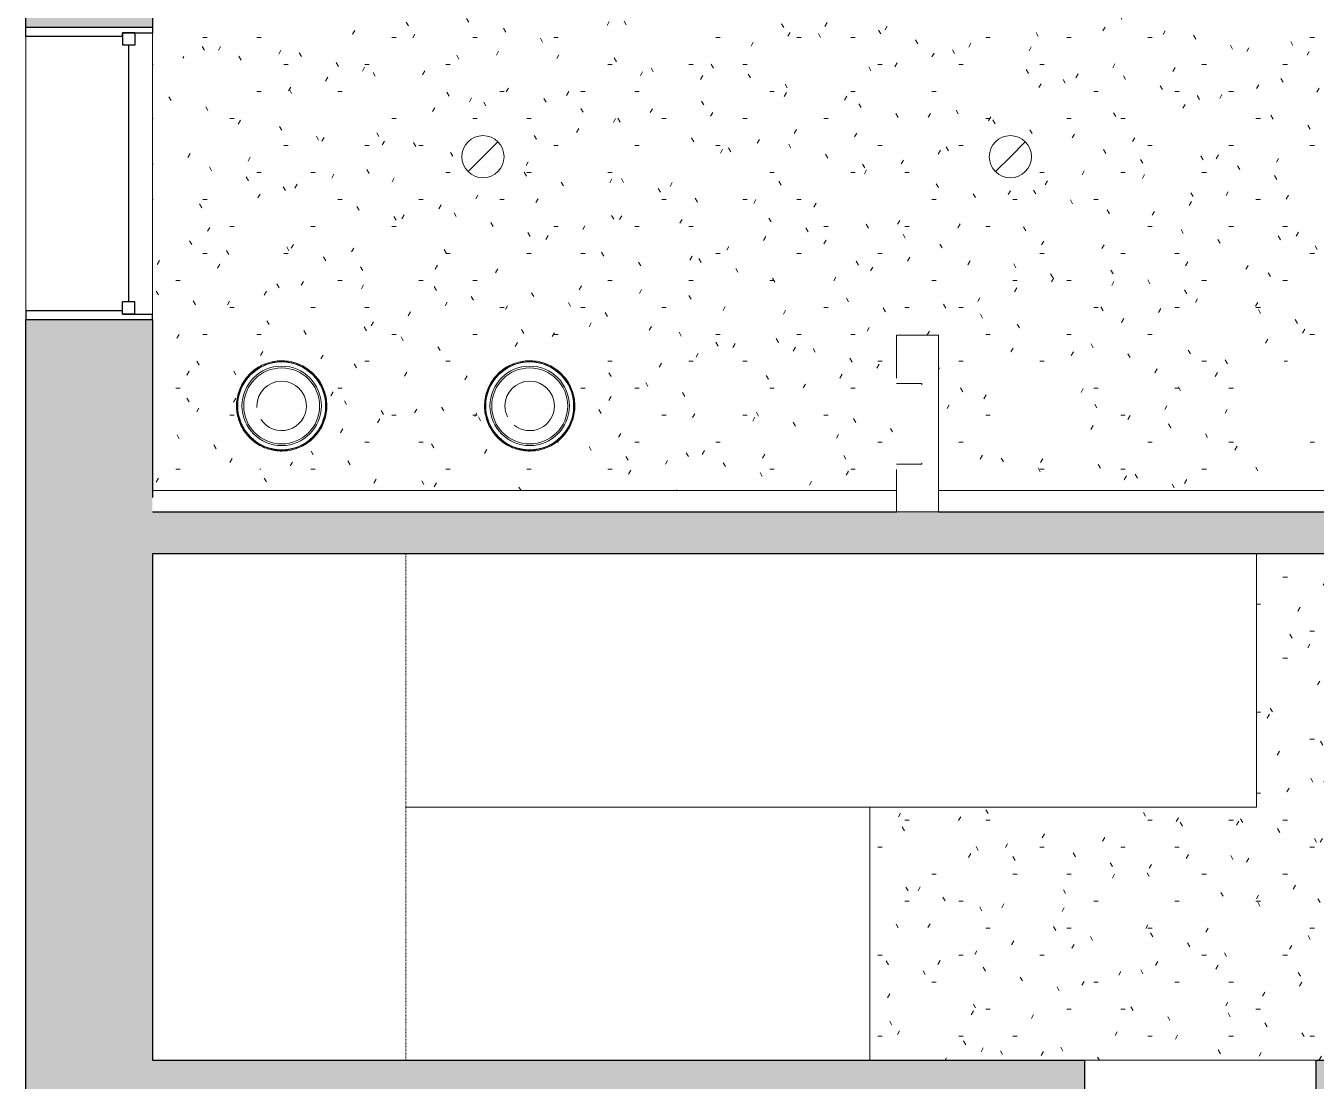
# Model space of a CAD drawing. Header units: inches. Extents: x -1041 to 1507, y -3558 to 870.
# Drawn here: x -1035.1 to -851.6, y -1112.3 to -962.2 of the extents above; entities that cross this region are included whole.
import ezdxf

# ---------------------------------------------------------------- set-up
doc = ezdxf.new("R2010")
doc.units = ezdxf.units.IN
doc.header["$MEASUREMENT"] = 0
doc.linetypes.add('Overhead 1_16_', pattern=[0.101562, 0.0625, -0.039062])
for name, color, linetype, lineweight in [('A-CLNG', 13, 'Continuous', 18), ('A-CLNG-PATT', 13, 'Continuous', 18), ('A-GLAZ', 151, 'Continuous', 18), ('A-WALL', 113, 'Continuous', 18), ('A-WALL-PATT', 111, 'Continuous', 18), ('E-LITE-EQPM', 33, 'Continuous', 9), ('S-STRS-MBND', 31, 'Continuous', 18)]:
    doc.layers.add(name, color=color, linetype=linetype, lineweight=lineweight)
pattern_1 = [(0, (0, 0), (15.36, 3.84), [0.634, -10.886, 0.634, -10.886, -61.44]), (0, (0, 0), (15.36, 3.84), [-23.04, 0.634, -22.406, 0.634, -10.886, -26.88]), (0, (0, 0), (15.36, 3.84), [-57.6, 0.634, -7.046, 0.634, -18.566]), (120, (5.76, 1.92), (-11.005538, 11.38215), [0.634, -10.886, 0.634, -10.886, -61.44]), (120, (5.76, 1.92), (-11.005538, 11.38215), [-23.04, 0.634, -22.406, 0.634, -10.886, -26.88]), (120, (5.76, 1.92), (-11.005538, 11.38215), [-57.6, 0.634, -7.046, 0.634, -18.566]), (240, (7.68, 9.6), (-4.354462, -15.22215), [0.634, -10.886, 0.634, -10.886, -61.44]), (240, (7.68, 9.6), (-4.354462, -15.22215), [-23.04, 0.634, -22.406, 0.634, -10.886, -26.88]), (240, (7.68, 9.6), (-4.354462, -15.22215), [-57.6, 0.634, -7.046, 0.634, -18.566])]

# ---------------------------------------------------------------- blocks, each defined once
blk = doc.blocks.new('Double Hung - medium 5ft 3_51_2_-8222797-1st Floor RCP')
at = {"layer": 'A-GLAZ', "color": 8, "lineweight": 30}
for p, q in [((-19.5, 9), (-20.75, 9)), ((-19.5, 9), (-19.5, -4.75)), ((19.5, 9), (20.75, 9)), ((19.5, -4.75), (19.5, 9)), ((-20, -4.75), (-18.25, -4.75)), ((-20, -6.5), (-20, -4.75)), ((-20, -4.75), (-19.5, -4.75)), ((-20, -4.75), (-20, -9)), ((-18.25, -6.5), (-18.25, -4.75)), ((18.25, -6.5), (18.25, -4.75)), ((20, -4.75), (18.25, -4.75)), ((19.5, -4.75), (20, -4.75)), ((20, -6.5), (20, -4.75)), ((20, -4.75), (20, -9)), ((-20, -6.5), (-18.25, -6.5)), ((-18.25, -5.625), (18.25, -5.625)), ((20, -6.5), (18.25, -6.5)), ((-20.75, -9), (-20, -9)), ((20.75, -9), (20, -9))]:
    blk.add_line(p, q, dxfattribs=at)
blk = doc.blocks.new('L-Pendant Allea - L-Pendant Allea 2-7175627-1st Floor RCP')
at = {"layer": 'E-LITE-EQPM', "flags": 128}
for points in [[(-6.42, 0), (-6.41, 0.26), (-6.4, 0.51), (-6.37, 0.77), (-6.34, 1.02), (-6.29, 1.28), (-6.24, 1.53), (-6.17, 1.77), (-6.09, 2.02), (-6.01, 2.26), (-5.91, 2.5), (-5.81, 2.73), (-5.69, 2.96), (-5.57, 3.19), (-5.44, 3.41), (-5.3, 3.63), (-5.15, 3.83), (-4.99, 4.04), (-4.83, 4.23), (-4.65, 4.42), (-4.47, 4.61), (-4.29, 4.78), (-4.09, 4.95), (-3.89, 5.11), (-3.68, 5.26), (-3.47, 5.4), (-3.25, 5.54), (-3.03, 5.66), (-2.8, 5.78), (-2.56, 5.89), (-2.33, 5.98), (-2.09, 6.07), (-1.84, 6.15), (-1.59, 6.22), (-1.34, 6.28), (-1.09, 6.33), (-0.84, 6.37), (-0.58, 6.39), (-0.33, 6.41), (-0.07, 6.42), (0.19, 6.42), (0.44, 6.4), (0.7, 6.38), (0.95, 6.35), (1.21, 6.31), (1.46, 6.25), (1.71, 6.19), (1.95, 6.12), (2.2, 6.03), (2.44, 5.94), (2.67, 5.84), (2.9, 5.73), (3.13, 5.61), (3.35, 5.48), (3.57, 5.34), (3.78, 5.19), (3.98, 5.04), (4.18, 4.87), (4.37, 4.7), (4.56, 4.52), (4.73, 4.34), (4.9, 4.14), (5.07, 3.94), (5.22, 3.74), (5.36, 3.53), (5.5, 3.31), (5.63, 3.09), (5.75, 2.86), (5.86, 2.63), (5.96, 2.39), (6.05, 2.15), (6.13, 1.91), (6.2, 1.66), (6.26, 1.41), (6.31, 1.16), (6.36, 0.91), (6.39, 0.65), (6.41, 0.4), (6.42, 0.14), (6.42, 0)], [(-6.3, 0), (-6.29, 0.25), (-6.27, 0.5), (-6.25, 0.75), (-6.21, 1), (-6.17, 1.25), (-6.11, 1.5), (-6.05, 1.74), (-5.98, 1.98), (-5.89, 2.22), (-5.8, 2.45), (-5.7, 2.68), (-5.58, 2.91), (-5.46, 3.13), (-5.33, 3.34), (-5.2, 3.55), (-5.05, 3.76), (-4.89, 3.96), (-4.73, 4.15), (-4.56, 4.34), (-4.39, 4.52), (-4.2, 4.69), (-4.01, 4.85), (-3.81, 5.01), (-3.61, 5.16), (-3.4, 5.3), (-3.19, 5.43), (-2.97, 5.55), (-2.74, 5.67), (-2.51, 5.77), (-2.28, 5.87), (-2.04, 5.95), (-1.8, 6.03), (-1.56, 6.1), (-1.32, 6.16), (-1.07, 6.2), (-0.82, 6.24), (-0.57, 6.27), (-0.32, 6.29), (-0.07, 6.29), (0.18, 6.29), (0.44, 6.28), (0.69, 6.26), (0.94, 6.23), (1.18, 6.18), (1.43, 6.13), (1.67, 6.07), (1.92, 6), (2.15, 5.92), (2.39, 5.82), (2.62, 5.72), (2.85, 5.61), (3.07, 5.5), (3.29, 5.37), (3.5, 5.23), (3.7, 5.09), (3.91, 4.94), (4.1, 4.78), (4.29, 4.61), (4.47, 4.43), (4.64, 4.25), (4.81, 4.06), (4.97, 3.87), (5.12, 3.67), (5.26, 3.46), (5.39, 3.25), (5.52, 3.03), (5.64, 2.8), (5.74, 2.58), (5.84, 2.34), (5.93, 2.11), (6.01, 1.87), (6.08, 1.63), (6.14, 1.38), (6.19, 1.14), (6.23, 0.89), (6.26, 0.64), (6.28, 0.39), (6.29, 0.14), (6.3, 0)], [(6.42, 0), (6.41, -0.26), (6.4, -0.51), (6.37, -0.77), (6.34, -1.02), (6.29, -1.28), (6.24, -1.53), (6.17, -1.77), (6.09, -2.02), (6.01, -2.26), (5.91, -2.5), (5.81, -2.73), (5.69, -2.96), (5.57, -3.19), (5.44, -3.41), (5.3, -3.63), (5.15, -3.83), (4.99, -4.04), (4.83, -4.23), (4.65, -4.42), (4.47, -4.61), (4.29, -4.78), (4.09, -4.95), (3.89, -5.11), (3.68, -5.26), (3.47, -5.4), (3.25, -5.54), (3.03, -5.66), (2.8, -5.78), (2.56, -5.89), (2.33, -5.98), (2.09, -6.07), (1.84, -6.15), (1.59, -6.22), (1.34, -6.28), (1.09, -6.33), (0.84, -6.37), (0.58, -6.39), (0.33, -6.41), (0.07, -6.42), (-0.19, -6.42), (-0.44, -6.4), (-0.7, -6.38), (-0.95, -6.35), (-1.21, -6.31), (-1.46, -6.25), (-1.71, -6.19), (-1.95, -6.12), (-2.2, -6.03), (-2.44, -5.94), (-2.67, -5.84), (-2.9, -5.73), (-3.13, -5.61), (-3.35, -5.48), (-3.57, -5.34), (-3.78, -5.19), (-3.98, -5.04), (-4.18, -4.87), (-4.37, -4.7), (-4.56, -4.52), (-4.73, -4.34), (-4.9, -4.14), (-5.07, -3.94), (-5.22, -3.74), (-5.36, -3.53), (-5.5, -3.31), (-5.63, -3.09), (-5.75, -2.86), (-5.86, -2.63), (-5.96, -2.39), (-6.05, -2.15), (-6.13, -1.91), (-6.2, -1.66), (-6.26, -1.41), (-6.31, -1.16), (-6.36, -0.91), (-6.39, -0.65), (-6.41, -0.4), (-6.42, -0.14), (-6.42, 0)], [(6.3, 0), (6.29, -0.25), (6.27, -0.5), (6.25, -0.75), (6.21, -1), (6.17, -1.25), (6.11, -1.5), (6.05, -1.74), (5.98, -1.98), (5.89, -2.22), (5.8, -2.45), (5.7, -2.68), (5.58, -2.91), (5.46, -3.13), (5.33, -3.34), (5.2, -3.55), (5.05, -3.76), (4.89, -3.96), (4.73, -4.15), (4.56, -4.34), (4.39, -4.52), (4.2, -4.69), (4.01, -4.85), (3.81, -5.01), (3.61, -5.16), (3.4, -5.3), (3.19, -5.43), (2.97, -5.55), (2.74, -5.67), (2.51, -5.77), (2.28, -5.87), (2.04, -5.95), (1.8, -6.03), (1.56, -6.1), (1.32, -6.16), (1.07, -6.2), (0.82, -6.24), (0.57, -6.27), (0.32, -6.29), (0.07, -6.29), (-0.18, -6.29), (-0.44, -6.28), (-0.69, -6.26), (-0.94, -6.23), (-1.18, -6.18), (-1.43, -6.13), (-1.67, -6.07), (-1.92, -6), (-2.15, -5.92), (-2.39, -5.82), (-2.62, -5.72), (-2.85, -5.61), (-3.07, -5.5), (-3.29, -5.37), (-3.5, -5.23), (-3.7, -5.09), (-3.91, -4.94), (-4.1, -4.78), (-4.29, -4.61), (-4.47, -4.43), (-4.64, -4.25), (-4.81, -4.06), (-4.97, -3.87), (-5.12, -3.67), (-5.26, -3.46), (-5.39, -3.25), (-5.52, -3.03), (-5.64, -2.8), (-5.74, -2.58), (-5.84, -2.34), (-5.93, -2.11), (-6.01, -1.87), (-6.08, -1.63), (-6.14, -1.38), (-6.19, -1.14), (-6.23, -0.89), (-6.26, -0.64), (-6.28, -0.39), (-6.29, -0.14), (-6.3, 0)]]:
    blk.add_lwpolyline(points, dxfattribs=at)
at = {"layer": 'E-LITE-EQPM'}
for radius, start, end in [(6.25, 360, 180), (5.65, 360, 180), (5.4, 360, 180), (3.52, 0, 180), (6.25, 180, 360), (5.65, 180, 360), (5.4, 180, 360), (3.52, 180, 206.3721), (3.52, 231.038, 0)]:
    blk.add_arc((0, 0), radius, start, end, dxfattribs=at)
blk = doc.blocks.new('L-Pendant Allea - L-Pendant Allea 2-V5-1st Floor RCP')
at = {"layer": 'E-LITE-EQPM', "flags": 128}
for points in [[(-6.42, 0), (-6.41, 0.26), (-6.4, 0.51), (-6.37, 0.77), (-6.34, 1.02), (-6.29, 1.28), (-6.24, 1.53), (-6.17, 1.77), (-6.09, 2.02), (-6.01, 2.26), (-5.91, 2.5), (-5.81, 2.73), (-5.69, 2.96), (-5.57, 3.19), (-5.44, 3.41), (-5.3, 3.63), (-5.15, 3.83), (-4.99, 4.04), (-4.83, 4.23), (-4.65, 4.42), (-4.47, 4.61), (-4.29, 4.78), (-4.09, 4.95), (-3.89, 5.11), (-3.68, 5.26), (-3.47, 5.4), (-3.25, 5.54), (-3.03, 5.66), (-2.8, 5.78), (-2.56, 5.89), (-2.33, 5.98), (-2.09, 6.07), (-1.84, 6.15), (-1.59, 6.22), (-1.34, 6.28), (-1.09, 6.33), (-0.84, 6.37), (-0.58, 6.39), (-0.33, 6.41), (-0.07, 6.42), (0.19, 6.42), (0.44, 6.4), (0.7, 6.38), (0.95, 6.35), (1.21, 6.31), (1.46, 6.25), (1.71, 6.19), (1.95, 6.12), (2.2, 6.03), (2.44, 5.94), (2.67, 5.84), (2.9, 5.73), (3.13, 5.61), (3.35, 5.48), (3.57, 5.34), (3.78, 5.19), (3.98, 5.04), (4.18, 4.87), (4.37, 4.7), (4.56, 4.52), (4.73, 4.34), (4.9, 4.14), (5.07, 3.94), (5.22, 3.74), (5.36, 3.53), (5.5, 3.31), (5.63, 3.09), (5.75, 2.86), (5.86, 2.63), (5.96, 2.39), (6.05, 2.15), (6.13, 1.91), (6.2, 1.66), (6.26, 1.41), (6.31, 1.16), (6.36, 0.91), (6.39, 0.65), (6.41, 0.4), (6.42, 0.14), (6.42, 0)], [(-6.3, 0), (-6.29, 0.25), (-6.27, 0.5), (-6.25, 0.75), (-6.21, 1), (-6.17, 1.25), (-6.11, 1.5), (-6.05, 1.74), (-5.98, 1.98), (-5.89, 2.22), (-5.8, 2.45), (-5.7, 2.68), (-5.58, 2.91), (-5.46, 3.13), (-5.33, 3.34), (-5.2, 3.55), (-5.05, 3.76), (-4.89, 3.96), (-4.73, 4.15), (-4.56, 4.34), (-4.39, 4.52), (-4.2, 4.69), (-4.01, 4.85), (-3.81, 5.01), (-3.61, 5.16), (-3.4, 5.3), (-3.19, 5.43), (-2.97, 5.55), (-2.74, 5.67), (-2.51, 5.77), (-2.28, 5.87), (-2.04, 5.95), (-1.8, 6.03), (-1.56, 6.1), (-1.32, 6.16), (-1.07, 6.2), (-0.82, 6.24), (-0.57, 6.27), (-0.32, 6.29), (-0.07, 6.29), (0.18, 6.29), (0.44, 6.28), (0.69, 6.26), (0.94, 6.23), (1.18, 6.18), (1.43, 6.13), (1.67, 6.07), (1.92, 6), (2.15, 5.92), (2.39, 5.82), (2.62, 5.72), (2.85, 5.61), (3.07, 5.5), (3.29, 5.37), (3.5, 5.23), (3.7, 5.09), (3.91, 4.94), (4.1, 4.78), (4.29, 4.61), (4.47, 4.43), (4.64, 4.25), (4.81, 4.06), (4.97, 3.87), (5.12, 3.67), (5.26, 3.46), (5.39, 3.25), (5.52, 3.03), (5.64, 2.8), (5.74, 2.58), (5.84, 2.34), (5.93, 2.11), (6.01, 1.87), (6.08, 1.63), (6.14, 1.38), (6.19, 1.14), (6.23, 0.89), (6.26, 0.64), (6.28, 0.39), (6.29, 0.14), (6.3, 0)], [(6.42, 0), (6.41, -0.26), (6.4, -0.51), (6.37, -0.77), (6.34, -1.02), (6.29, -1.28), (6.24, -1.53), (6.17, -1.77), (6.09, -2.02), (6.01, -2.26), (5.91, -2.5), (5.81, -2.73), (5.69, -2.96), (5.57, -3.19), (5.44, -3.41), (5.3, -3.63), (5.15, -3.83), (4.99, -4.04), (4.83, -4.23), (4.65, -4.42), (4.47, -4.61), (4.29, -4.78), (4.09, -4.95), (3.89, -5.11), (3.68, -5.26), (3.47, -5.4), (3.25, -5.54), (3.03, -5.66), (2.8, -5.78), (2.56, -5.89), (2.33, -5.98), (2.09, -6.07), (1.84, -6.15), (1.59, -6.22), (1.34, -6.28), (1.09, -6.33), (0.84, -6.37), (0.58, -6.39), (0.33, -6.41), (0.07, -6.42), (-0.19, -6.42), (-0.44, -6.4), (-0.7, -6.38), (-0.95, -6.35), (-1.21, -6.31), (-1.46, -6.25), (-1.71, -6.19), (-1.95, -6.12), (-2.2, -6.03), (-2.44, -5.94), (-2.67, -5.84), (-2.9, -5.73), (-3.13, -5.61), (-3.35, -5.48), (-3.57, -5.34), (-3.78, -5.19), (-3.98, -5.04), (-4.18, -4.87), (-4.37, -4.7), (-4.56, -4.52), (-4.73, -4.34), (-4.9, -4.14), (-5.07, -3.94), (-5.22, -3.74), (-5.36, -3.53), (-5.5, -3.31), (-5.63, -3.09), (-5.75, -2.86), (-5.86, -2.63), (-5.96, -2.39), (-6.05, -2.15), (-6.13, -1.91), (-6.2, -1.66), (-6.26, -1.41), (-6.31, -1.16), (-6.36, -0.91), (-6.39, -0.65), (-6.41, -0.4), (-6.42, -0.14), (-6.42, 0)], [(6.3, 0), (6.29, -0.25), (6.27, -0.5), (6.25, -0.75), (6.21, -1), (6.17, -1.25), (6.11, -1.5), (6.05, -1.74), (5.98, -1.98), (5.89, -2.22), (5.8, -2.45), (5.7, -2.68), (5.58, -2.91), (5.46, -3.13), (5.33, -3.34), (5.2, -3.55), (5.05, -3.76), (4.89, -3.96), (4.73, -4.15), (4.56, -4.34), (4.39, -4.52), (4.2, -4.69), (4.01, -4.85), (3.81, -5.01), (3.61, -5.16), (3.4, -5.3), (3.19, -5.43), (2.97, -5.55), (2.74, -5.67), (2.51, -5.77), (2.28, -5.87), (2.04, -5.95), (1.8, -6.03), (1.56, -6.1), (1.32, -6.16), (1.07, -6.2), (0.82, -6.24), (0.57, -6.27), (0.32, -6.29), (0.07, -6.29), (-0.18, -6.29), (-0.44, -6.28), (-0.69, -6.26), (-0.94, -6.23), (-1.18, -6.18), (-1.43, -6.13), (-1.67, -6.07), (-1.92, -6), (-2.15, -5.92), (-2.39, -5.82), (-2.62, -5.72), (-2.85, -5.61), (-3.07, -5.5), (-3.29, -5.37), (-3.5, -5.23), (-3.7, -5.09), (-3.91, -4.94), (-4.1, -4.78), (-4.29, -4.61), (-4.47, -4.43), (-4.64, -4.25), (-4.81, -4.06), (-4.97, -3.87), (-5.12, -3.67), (-5.26, -3.46), (-5.39, -3.25), (-5.52, -3.03), (-5.64, -2.8), (-5.74, -2.58), (-5.84, -2.34), (-5.93, -2.11), (-6.01, -1.87), (-6.08, -1.63), (-6.14, -1.38), (-6.19, -1.14), (-6.23, -0.89), (-6.26, -0.64), (-6.28, -0.39), (-6.29, -0.14), (-6.3, 0)]]:
    blk.add_lwpolyline(points, dxfattribs=at)
at = {"layer": 'E-LITE-EQPM'}
for radius, start, end in [(6.25, 360, 180), (5.65, 360, 180), (5.4, 360, 180), (3.52, 0, 180), (6.25, 180, 360), (5.65, 180, 360), (5.4, 180, 360), (3.52, 180, 183.5588), (3.52, 212.9423, 0)]:
    blk.add_arc((0, 0), radius, start, end, dxfattribs=at)
blk = doc.blocks.new('L-Recessed Circular - Downlight - 6_ JANITOR-7357250-1st Floor RCP')
at = {"layer": 'E-LITE-EQPM'}
for q in [(2.12, 2.12), (-2.12, -2.12)]:
    blk.add_line((0, 0), q, dxfattribs=at)
for start, end in [(360, 180), (180, 360)]:
    blk.add_arc((0, 0), 3, start, end, dxfattribs=at)

msp = doc.modelspace()

# ---------------------------------------------------------------- hatches: boundary and pattern name
at = {"layer": 'A-CLNG-PATT'}
h = msp.add_hatch(dxfattribs=at)
h.set_pattern_fill('FP_3', color=256, style=0, pattern_type=2)
h.set_pattern_definition(pattern_1)
h.paths.add_polyline_path([(-772.04, -1031.3), (-772.04, -959.72), (-778.04, -959.72), (-778.04, -954.4), (-778.61, -954.4), (-778.61, -943.9), (-778.73, -943.88), (-778.73, -942.9), (-778.61, -942.9), (-778.61, -941.4), (-778.04, -941.4), (-778.04, -937.05), (-779.04, -937.05), (-779.04, -900.3), (-778.04, -900.3), (-778.04, -885.68), (-780.31, -885.68), (-780.31, -887.68), (-830.81, -887.68), (-830.81, -885.68), (-832.63, -885.68), (-832.63, -946.9), (-837.88, -946.9), (-837.88, -945.9), (-833.63, -945.9), (-833.63, -885.68), (-848.17, -885.68), (-848.17, -888.05), (-863.17, -888.05), (-863.17, -885.68), (-871.48, -885.68), (-871.48, -945.9), (-868.38, -945.9), (-868.38, -946.9), (-878.73, -946.9), (-878.73, -945.9), (-872.48, -945.9), (-872.48, -885.68), (-887.77, -885.68), (-887.77, -888.05), (-902.77, -888.05), (-902.77, -885.68), (-913.46, -885.68), (-913.46, -945.9), (-909.23, -945.9), (-909.23, -946.9), (-919.94, -946.9), (-919.94, -945.9), (-914.46, -945.9), (-914.46, -885.68), (-929.77, -885.68), (-929.77, -888.05), (-944.77, -888.05), (-944.77, -885.68), (-956.06, -885.68), (-956.06, -945.9), (-950.44, -945.9), (-950.44, -946.9), (-977.87, -946.9), (-977.87, -945.9), (-957.06, -945.9), (-957.06, -885.68), (-989.04, -885.68), (-989.04, -888.05), (-1004.04, -888.05), (-1004.04, -885.68), (-1017.06, -885.68), (-1017.06, -923.73), (-1016.81, -923.73), (-1016.81, -924.95), (-1014.6, -924.96), (-1014.37, -925.08), (-1014.34, -925.1), (-1014.21, -925.29), (-1014.2, -925.28), (-1014.13, -925.38), (-1014.06, -925.68), (-1014.16, -926.03), (-1014.34, -926.26), (-1014.78, -926.42), (-1015.19, -926.42), (-1015.96, -926.41), (-1016.06, -926.41), (-1016.81, -926.41), (-1016.81, -927.63), (-1017.06, -927.63), (-1017.06, -945.9), (-1014.37, -945.9), (-1014.37, -946.9), (-1017.06, -946.9), (-1017.06, -1028.3), (-911.26, -1028.3), (-911.26, -1025.3), (-911.82, -1025.3), (-911.82, -1012.3), (-911.26, -1012.3), (-911.26, -1006.2), (-905.26, -1006.2), (-905.26, -1028.3), (-841.42, -1028.3), (-841.42, -1006.2), (-835.42, -1006.2), (-835.42, -1029.3), (-815.04, -1029.3), (-815.04, -1031.3), (-775.04, -1031.3), (-775.04, -1029.3), (-772.06, -1029.3), (-772.06, -1031.3)], flags=0)
h.paths.add_polyline_path([(-1002.06, -1025.82), (-1002.39, -1025.76), (-1002.63, -1025.64), (-1002.82, -1025.46), (-1002.96, -1025.26), (-1003.05, -1025.04), (-1003.08, -1024.8), (-1003.04, -1024.54), (-1002.91, -1024.25), (-1002.72, -1024.04), (-1002.53, -1023.91), (-1002.53, -1021.37), (-1003.67, -1020.25), (-1004.51, -1018.94), (-1004.95, -1017.55), (-1005.09, -1016.2), (-1004.96, -1015.04), (-1004.53, -1013.62), (-1003.65, -1012.19), (-1002.39, -1011.05), (-1001.03, -1010.28), (-999.48, -1009.89), (-997.81, -1009.92), (-996.29, -1010.3), (-994.86, -1011.1), (-993.66, -1012.29), (-992.85, -1013.57), (-992.41, -1014.96), (-992.26, -1016.25), (-992.4, -1017.48), (-992.83, -1018.88), (-993.72, -1020.32), (-994.88, -1021.4), (-996.33, -1022.22), (-997.86, -1022.61), (-999.52, -1022.59), (-1001.07, -1022.21), (-1001.59, -1021.91), (-1001.59, -1023.91), (-1001.49, -1023.97), (-1001.3, -1024.14), (-1001.16, -1024.35), (-1001.08, -1024.54), (-1001.05, -1024.85), (-1001.08, -1025.07), (-1001.23, -1025.37), (-1001.4, -1025.57), (-1001.62, -1025.71), (-1001.84, -1025.79), (-1001.89, -1025.8)], flags=0)
h.paths.add_polyline_path([(-966.06, -1025.82), (-966.39, -1025.76), (-966.63, -1025.64), (-966.82, -1025.46), (-966.96, -1025.26), (-967.05, -1025.04), (-967.08, -1024.8), (-967.04, -1024.54), (-966.91, -1024.25), (-966.72, -1024.04), (-966.53, -1023.91), (-966.54, -1021.79), (-967.23, -1021.4), (-968.43, -1020.21), (-969.24, -1018.94), (-969.68, -1017.55), (-969.83, -1016.25), (-969.7, -1015.04), (-969.26, -1013.62), (-968.39, -1012.19), (-967.13, -1011.05), (-965.76, -1010.28), (-964.22, -1009.89), (-962.51, -1009.93), (-961.02, -1010.3), (-959.59, -1011.1), (-958.4, -1012.29), (-957.58, -1013.57), (-957.14, -1014.96), (-956.99, -1016.25), (-957.13, -1017.48), (-957.56, -1018.88), (-958.45, -1020.32), (-959.62, -1021.4), (-961.06, -1022.22), (-962.61, -1022.61), (-964.31, -1022.58), (-965.59, -1022.26), (-965.59, -1023.91), (-965.49, -1023.97), (-965.3, -1024.14), (-965.16, -1024.35), (-965.08, -1024.54), (-965.05, -1024.8), (-965.08, -1025.07), (-965.23, -1025.37), (-965.4, -1025.57), (-965.62, -1025.71), (-965.84, -1025.79), (-965.89, -1025.8)], flags=0)
h.paths.add_polyline_path([(-966.06, -1025.74), (-965.77, -1025.68), (-965.53, -1025.56), (-965.37, -1025.42), (-965.24, -1025.24), (-965.15, -1024.97), (-965.13, -1024.8), (-965.19, -1024.5), (-965.3, -1024.27), (-965.44, -1024.11), (-965.59, -1024), (-965.59, -1024.07), (-965.4, -1024.24), (-965.3, -1024.37), (-965.22, -1024.58), (-965.19, -1024.8), (-965.24, -1025.08), (-965.34, -1025.29), (-965.5, -1025.46), (-965.62, -1025.56), (-965.89, -1025.66), (-966.11, -1025.67), (-966.32, -1025.63), (-966.55, -1025.52), (-966.72, -1025.37), (-966.82, -1025.24), (-966.91, -1024.97), (-966.94, -1024.8), (-966.9, -1024.56), (-966.78, -1024.31), (-966.63, -1024.14), (-966.53, -1024.04), (-966.54, -1024), (-966.75, -1024.18), (-966.88, -1024.37), (-966.97, -1024.63), (-966.99, -1024.8), (-966.94, -1025.11), (-966.82, -1025.33), (-966.68, -1025.49), (-966.47, -1025.64), (-966.23, -1025.71), (-966.11, -1025.73)], flags=0)
h.paths.add_polyline_path([(-1002.06, -1025.74), (-1001.77, -1025.68), (-1001.53, -1025.56), (-1001.37, -1025.42), (-1001.24, -1025.24), (-1001.15, -1024.97), (-1001.14, -1024.73), (-1001.18, -1024.51), (-1001.3, -1024.27), (-1001.44, -1024.11), (-1001.59, -1024), (-1001.59, -1024.07), (-1001.4, -1024.24), (-1001.29, -1024.4), (-1001.21, -1024.63), (-1001.2, -1024.87), (-1001.24, -1025.08), (-1001.34, -1025.29), (-1001.5, -1025.46), (-1001.62, -1025.56), (-1001.89, -1025.66), (-1002.06, -1025.68), (-1002.32, -1025.63), (-1002.55, -1025.52), (-1002.72, -1025.37), (-1002.82, -1025.24), (-1002.91, -1024.97), (-1002.94, -1024.8), (-1002.9, -1024.56), (-1002.78, -1024.31), (-1002.63, -1024.14), (-1002.53, -1024.04), (-1002.53, -1024), (-1002.75, -1024.18), (-1002.88, -1024.37), (-1002.97, -1024.58), (-1002.99, -1024.8), (-1002.94, -1025.1), (-1002.82, -1025.33), (-1002.68, -1025.49), (-1002.47, -1025.64), (-1002.23, -1025.71), (-1002.18, -1025.72)], flags=0)
h.paths.add_polyline_path([(-1002.06, -1025.46), (-1001.84, -1025.41), (-1001.67, -1025.32), (-1001.56, -1025.21), (-1001.49, -1025.13), (-1001.42, -1024.9), (-1001.41, -1024.74), (-1001.45, -1024.58), (-1001.49, -1024.47), (-1001.59, -1024.37), (-1001.61, -1025.04), (-1001.66, -1025.15), (-1001.73, -1025.25), (-1001.89, -1025.35), (-1001.94, -1025.37), (-1002.06, -1025.39), (-1002.23, -1025.35), (-1002.3, -1025.32), (-1002.39, -1025.25), (-1002.47, -1025.15), (-1002.51, -1025.04), (-1002.53, -1024.92), (-1002.55, -1024.37), (-1002.63, -1024.47), (-1002.7, -1024.63), (-1002.72, -1024.8), (-1002.67, -1025.04), (-1002.63, -1025.13), (-1002.47, -1025.31), (-1002.39, -1025.37), (-1002.18, -1025.44)], flags=0)
h.paths.add_polyline_path([(-966.06, -1025.46), (-965.84, -1025.41), (-965.67, -1025.32), (-965.56, -1025.21), (-965.49, -1025.13), (-965.42, -1024.9), (-965.41, -1024.74), (-965.45, -1024.58), (-965.49, -1024.47), (-965.59, -1024.37), (-965.61, -1025.04), (-965.66, -1025.15), (-965.73, -1025.25), (-965.89, -1025.35), (-965.94, -1025.37), (-966.11, -1025.38), (-966.23, -1025.35), (-966.3, -1025.32), (-966.39, -1025.25), (-966.47, -1025.15), (-966.51, -1025.04), (-966.53, -1024.92), (-966.55, -1024.37), (-966.63, -1024.47), (-966.7, -1024.63), (-966.72, -1024.8), (-966.67, -1025.04), (-966.63, -1025.13), (-966.47, -1025.31), (-966.39, -1025.37), (-966.18, -1025.44), (-966.11, -1025.45)], flags=0)
h.paths.add_polyline_path([(-855.35, -1022.61), (-857.06, -1022.58), (-858.55, -1022.21), (-859.98, -1021.4), (-861.18, -1020.21), (-861.99, -1018.94), (-862.43, -1017.55), (-862.58, -1016.25), (-862.45, -1015.04), (-862.01, -1013.62), (-861.11, -1012.17), (-859.88, -1011.05), (-858.51, -1010.28), (-856.97, -1009.89), (-855.26, -1009.93), (-853.77, -1010.3), (-852.34, -1011.1), (-851.15, -1012.29), (-850.33, -1013.57), (-849.89, -1014.96), (-849.74, -1016.25), (-849.88, -1017.48), (-850.31, -1018.88), (-851.2, -1020.32), (-852.37, -1021.4), (-853.81, -1022.22), (-855.29, -1022.6)], flags=0)
h.paths.add_polyline_path([(-890.61, -1022.61), (-892.33, -1022.58), (-893.82, -1022.21), (-895.25, -1021.4), (-896.44, -1020.21), (-897.26, -1018.94), (-897.7, -1017.55), (-897.85, -1016.25), (-897.71, -1015.04), (-897.28, -1013.62), (-896.4, -1012.19), (-895.14, -1011.05), (-893.78, -1010.28), (-892.23, -1009.89), (-890.53, -1009.93), (-889.04, -1010.3), (-887.61, -1011.1), (-886.41, -1012.29), (-885.6, -1013.57), (-885.16, -1014.96), (-885.01, -1016.25), (-885.15, -1017.48), (-885.58, -1018.88), (-886.47, -1020.32), (-887.63, -1021.4), (-889.08, -1022.22), (-890.56, -1022.6)], flags=0)
h.paths.add_polyline_path([(-970.06, -983.8), (-970.84, -983.7), (-971.56, -983.4), (-972.18, -982.93), (-972.66, -982.3), (-972.96, -981.58), (-973.06, -980.8), (-972.96, -980.03), (-972.66, -979.3), (-972.18, -978.68), (-971.56, -978.21), (-970.84, -977.91), (-970.06, -977.8), (-969.29, -977.91), (-968.56, -978.21), (-967.94, -978.68), (-967.46, -979.3), (-967.16, -980.03), (-967.06, -980.8), (-967.16, -981.58), (-967.46, -982.3), (-967.94, -982.93), (-968.56, -983.4), (-969.29, -983.7)], flags=0)
h.paths.add_polyline_path([(-820.06, -983.8), (-820.84, -983.7), (-821.56, -983.4), (-822.18, -982.93), (-822.66, -982.3), (-822.96, -981.58), (-823.06, -980.8), (-822.96, -980.03), (-822.66, -979.3), (-822.18, -978.68), (-821.56, -978.21), (-820.84, -977.91), (-820.06, -977.8), (-819.29, -977.91), (-818.56, -978.21), (-817.94, -978.68), (-817.46, -979.3), (-817.16, -980.03), (-817.06, -980.8), (-817.16, -981.58), (-817.46, -982.3), (-817.94, -982.93), (-818.56, -983.4), (-819.29, -983.7)], flags=0)
h.paths.add_polyline_path([(-895.06, -983.8), (-895.84, -983.7), (-896.56, -983.4), (-897.18, -982.93), (-897.66, -982.3), (-897.96, -981.58), (-898.06, -980.8), (-897.96, -980.03), (-897.66, -979.3), (-897.18, -978.68), (-896.56, -978.21), (-895.84, -977.91), (-895.06, -977.8), (-894.29, -977.91), (-893.56, -978.21), (-892.94, -978.68), (-892.46, -979.3), (-892.16, -980.03), (-892.06, -980.8), (-892.16, -981.58), (-892.46, -982.3), (-892.94, -982.93), (-893.56, -983.4), (-894.29, -983.7)], flags=0)
h.paths.add_polyline_path([(-1014.12, -983.09), (-1014.12, -947.09), (-1012.75, -947.09), (-1012.75, -983.09)], flags=0)
h.paths.add_polyline_path([(-838.13, -945.71), (-839.51, -945.71), (-839.51, -915.71), (-838.13, -915.71), (-838.13, -939.71)], flags=0)
h.paths.add_polyline_path([(-920.19, -945.71), (-921.56, -945.71), (-921.56, -915.71), (-920.19, -915.71), (-920.19, -921.93)], flags=0)
h.paths.add_polyline_path([(-880.36, -945.71), (-880.36, -915.71), (-878.98, -915.71), (-878.98, -945.71)], flags=0)
h.paths.add_polyline_path([(-970.06, -922.8), (-970.84, -922.7), (-971.56, -922.4), (-972.18, -921.93), (-972.66, -921.3), (-972.96, -920.58), (-973.06, -919.8), (-972.96, -919.03), (-972.66, -918.3), (-972.18, -917.68), (-971.56, -917.21), (-970.84, -916.91), (-970.06, -916.8), (-969.29, -916.91), (-968.56, -917.21), (-967.94, -917.68), (-967.46, -918.3), (-967.16, -919.03), (-967.06, -919.8), (-967.16, -920.58), (-967.46, -921.3), (-967.94, -921.93), (-968.56, -922.4), (-969.29, -922.7)], flags=0)
h.paths.add_polyline_path([(-895.06, -922.8), (-895.84, -922.7), (-896.56, -922.4), (-897.18, -921.93), (-897.66, -921.3), (-897.96, -920.58), (-898.06, -919.8), (-897.96, -919.03), (-897.66, -918.3), (-897.18, -917.68), (-896.56, -917.21), (-895.84, -916.91), (-895.06, -916.8), (-894.29, -916.91), (-893.56, -917.21), (-892.94, -917.68), (-892.46, -918.3), (-892.16, -919.03), (-892.06, -919.8), (-892.16, -920.58), (-892.46, -921.3), (-892.94, -921.93), (-893.56, -922.4), (-894.29, -922.7)], flags=0)
h.paths.add_polyline_path([(-820.06, -922.8), (-820.84, -922.7), (-821.56, -922.4), (-822.18, -921.93), (-822.66, -921.3), (-822.96, -920.58), (-823.06, -919.8), (-822.96, -919.03), (-822.66, -918.3), (-822.18, -917.68), (-821.56, -917.21), (-820.84, -916.91), (-820.06, -916.8), (-819.29, -916.91), (-818.56, -917.21), (-817.94, -917.68), (-817.46, -918.3), (-817.16, -919.03), (-817.06, -919.8), (-817.16, -920.58), (-817.46, -921.3), (-817.94, -921.93), (-818.56, -922.4), (-819.29, -922.7)], flags=0)
h = msp.add_hatch(dxfattribs=at)
h.set_pattern_fill('FP_3', color=256, style=0, pattern_type=2)
h.set_pattern_definition(pattern_1)
h.paths.add_polyline_path([(-772.84, -1109.3), (-772.04, -1109.3), (-772.04, -1037.3), (-838.56, -1037.3), (-838.56, -1109.3), (-776.04, -1109.3)], flags=0)
h.paths.add_polyline_path([(-911.81, -1109.3), (-911.81, -1105.8), (-907.81, -1105.8), (-907.81, -1109.3), (-841.56, -1109.3), (-841.56, -1037.3), (-860.04, -1037.3), (-860.04, -1073.3), (-915.04, -1073.3), (-915.04, -1109.3)], flags=0)
h.paths.add_polyline_path([(-772.84, -1107.59), (-777.25, -1107.59), (-777.25, -1100.21), (-772.84, -1100.21)], flags=0)
h.paths.add_polyline_path([(-775.06, -1100.05), (-776.62, -1098.23), (-773.5, -1098.23)], flags=0)
h.paths.add_polyline_path([(-804.23, -1083.26), (-806.33, -1083.26), (-808.37, -1082.82), (-810.3, -1081.96), (-811.98, -1080.74), (-813.4, -1079.15), (-814.43, -1077.37), (-815.08, -1075.31), (-815.29, -1073.3), (-815.07, -1071.22), (-814.43, -1069.23), (-813.38, -1067.42), (-811.98, -1065.86), (-810.29, -1064.63), (-808.36, -1063.78), (-806.33, -1063.34), (-804.23, -1063.34), (-802.19, -1063.78), (-800.25, -1064.64), (-798.58, -1065.86), (-797.16, -1067.45), (-796.13, -1069.23), (-795.48, -1071.3), (-795.27, -1073.3), (-795.49, -1075.38), (-796.13, -1077.37), (-797.18, -1079.19), (-798.58, -1080.74), (-800.27, -1081.97), (-802.19, -1082.82), (-803.81, -1083.17)], flags=0)
at = {"layer": 'A-WALL-PATT', "lineweight": 9}
h = msp.add_hatch(color=7, dxfattribs=at)
h.paths.add_polyline_path([(-1027.84, -1284.19), (-1017.06, -1284.19), (-1017.06, -1208.44), (-1020.69, -1208.44), (-1020.69, -1196.94), (-1017.06, -1196.94), (-1017.06, -1161.23), (-1035.06, -1161.23), (-1035.06, -1284.19)], flags=0)
h.paths.add_polyline_path([(-1017.06, -1119.73), (-1017.06, -1003.94), (-1035.06, -1003.94), (-1035.06, -1119.73), (-1027.84, -1119.73)], flags=0)
h.paths.add_polyline_path([(-1017.06, -962.44), (-1017.06, -859.94), (-1035.06, -859.94), (-1035.06, -962.44)], flags=0)
h.paths.add_polyline_path([(-1017.06, -818.44), (-1017.06, -715.94), (-1035.06, -715.94), (-1035.06, -818.44)], flags=0)
h.paths.add_polyline_path([(-1035.06, -674.44), (-1017.06, -674.44), (-1017.06, -567.94), (-1035.06, -567.94), (-1035.06, -666.9)], flags=0)
h.paths.add_polyline_path([(-1035.06, -534.44), (-1017.06, -534.44), (-1017.06, -425.69), (-1035.06, -425.69), (-1035.06, -511.01)], flags=0)
h.paths.add_polyline_path([(-1035.06, -388.69), (-1017.06, -388.69), (-1017.06, -275.19), (-1035.06, -275.19), (-1035.06, -355.12)], flags=0)
h.paths.add_polyline_path([(-1035.06, -239.19), (-1017.06, -239.19), (-1017.06, -119.5), (-1035.06, -119.5), (-1035.06, -199.23)], flags=0)
h.paths.add_polyline_path([(-1035.06, -83.5), (-1017.06, -83.5), (-1017.06, 16.25), (-1035.06, 16.25), (-1035.06, -43.34)], flags=0)
h = msp.add_hatch(color=7, dxfattribs=at)
h.paths.add_polyline_path([(-775.04, -1037.3), (-772.04, -1037.3), (-772.04, -1031.3), (-775.04, -1031.3)], flags=0)
h.paths.add_polyline_path([(-881.52, -1037.3), (-815.04, -1037.3), (-815.04, -1031.3), (-1017.06, -1031.3), (-1017.06, -1037.3), (-905.9, -1037.3)], flags=0)
h = msp.add_hatch(color=7, dxfattribs=at)
h.paths.add_polyline_path([(-905.9, -1115.3), (-884.51, -1115.3), (-884.51, -1109.3), (-1017.06, -1109.3), (-1017.06, -1115.3), (-911.26, -1115.3)], flags=0)
h.paths.add_polyline_path([(-772.04, -1115.3), (-772.04, -1109.3), (-776.04, -1109.3), (-776.04, -1115.3)], flags=0)
h.paths.add_polyline_path([(-817.04, -1115.3), (-817.04, -1109.3), (-851.57, -1109.3), (-851.57, -1115.3), (-832.74, -1115.3)], flags=0)

# ---------------------------------------------------------------- linework, layer by layer
at = {"layer": 'A-CLNG'}
for p, q in [((-911.26, -1028.3), (-1017.06, -1028.3)), ((-841.42, -1028.3), (-905.26, -1028.3)), ((-860.04, -1073.3), (-860.04, -1037.3)), ((-915.04, -1109.3), (-915.04, -1073.3)), ((-915.04, -1073.3), (-860.04, -1073.3)), ((-851.57, -1109.3), (-884.51, -1109.3))]:
    msp.add_line(p, q, dxfattribs=at)
for centre, start, end in [((-970.06, -980.8), 0, 180), ((-895.06, -980.8), 0, 180), ((-970.06, -980.8), 180, 0), ((-895.06, -980.8), 180, 0)]:
    msp.add_arc(centre, 3, start, end, dxfattribs=at)
at = {"layer": 'A-WALL', "color": 8, "lineweight": 30}
for p, q in [((-1035.06, -962.44), (-1035.06, -859.94)), ((-1017.06, -946.9), (-1017.06, -962.44)), ((-1017.06, -962.44), (-1035.06, -962.44)), ((-1035.06, -1119.73), (-1035.06, -1003.94)), ((-1035.06, -1003.94), (-1017.06, -1003.94)), ((-1017.06, -1003.94), (-1017.06, -1029.3)), ((-1017.06, -1031.3), (-911.26, -1031.3)), ((-905.26, -1031.3), (-841.42, -1031.3)), ((-815.04, -1037.3), (-1017.06, -1037.3)), ((-1017.06, -1037.3), (-1017.06, -1109.3)), ((-1017.06, -1109.3), (-884.51, -1109.3)), ((-884.51, -1109.3), (-884.51, -1115.3)), ((-851.57, -1109.3), (-817.04, -1109.3)), ((-851.57, -1115.3), (-851.57, -1109.3))]:
    msp.add_line(p, q, dxfattribs=at)
at = {"layer": 'A-WALL', "lineweight": 9}
for p, q in [((-1035.06, -962.44), (-1035.06, -1003.94)), ((-1017.06, -1003.94), (-1017.06, -962.44))]:
    msp.add_line(p, q, dxfattribs=at)
at = {"layer": 'A-WALL'}
for p, q in [((-911.26, -1012.3), (-911.26, -1006.2)), ((-911.26, -1006.2), (-905.26, -1006.2)), ((-905.26, -1006.2), (-905.26, -1031.3)), ((-907.64, -1013.05), (-911.26, -1013.05)), ((-907.64, -1013.27), (-907.64, -1013.05)), ((-911.26, -1024.55), (-907.64, -1024.55)), ((-911.26, -1031.3), (-911.26, -1025.3)), ((-907.64, -1024.55), (-907.64, -1024.33)), ((-905.26, -1031.3), (-911.26, -1031.3))]:
    msp.add_line(p, q, dxfattribs=at)
at = {"layer": 'S-STRS-MBND', "linetype": 'Overhead 1_16_', "lineweight": 9}
for p, q in [((-981.04, -1073.3), (-981.04, -1037.3)), ((-860.04, -1037.3), (-912.23, -1037.3)), ((-860.04, -1073.3), (-860.04, -1037.3)), ((-981.04, -1073.3), (-981.04, -1109.3)), ((-981.04, -1073.3), (-915.04, -1073.3)), ((-860.04, -1073.3), (-981.04, -1073.3))]:
    msp.add_line(p, q, dxfattribs=at)

# ---------------------------------------------------------------- block references
at = {"layer": 'A-GLAZ', "rotation": 89.99999999999991}
msp.add_blockref('Double Hung - medium 5ft 3_51_2_-8222797-1st Floor RCP', (-1026.06, -983.19), dxfattribs=at)
at = {"layer": 'E-LITE-EQPM'}
for name, p in [('L-Recessed Circular - Downlight - 6_ JANITOR-7357250-1st Floor RCP', (-970.06, -980.8)), ('L-Recessed Circular - Downlight - 6_ JANITOR-7357250-1st Floor RCP', (-895.06, -980.8)), ('L-Pendant Allea - L-Pendant Allea 2-V5-1st Floor RCP', (-998.68, -1016.25)), ('L-Pendant Allea - L-Pendant Allea 2-7175627-1st Floor RCP', (-963.41, -1016.25))]:
    msp.add_blockref(name, p, dxfattribs=at)

doc.saveas('drawing.dxf')
